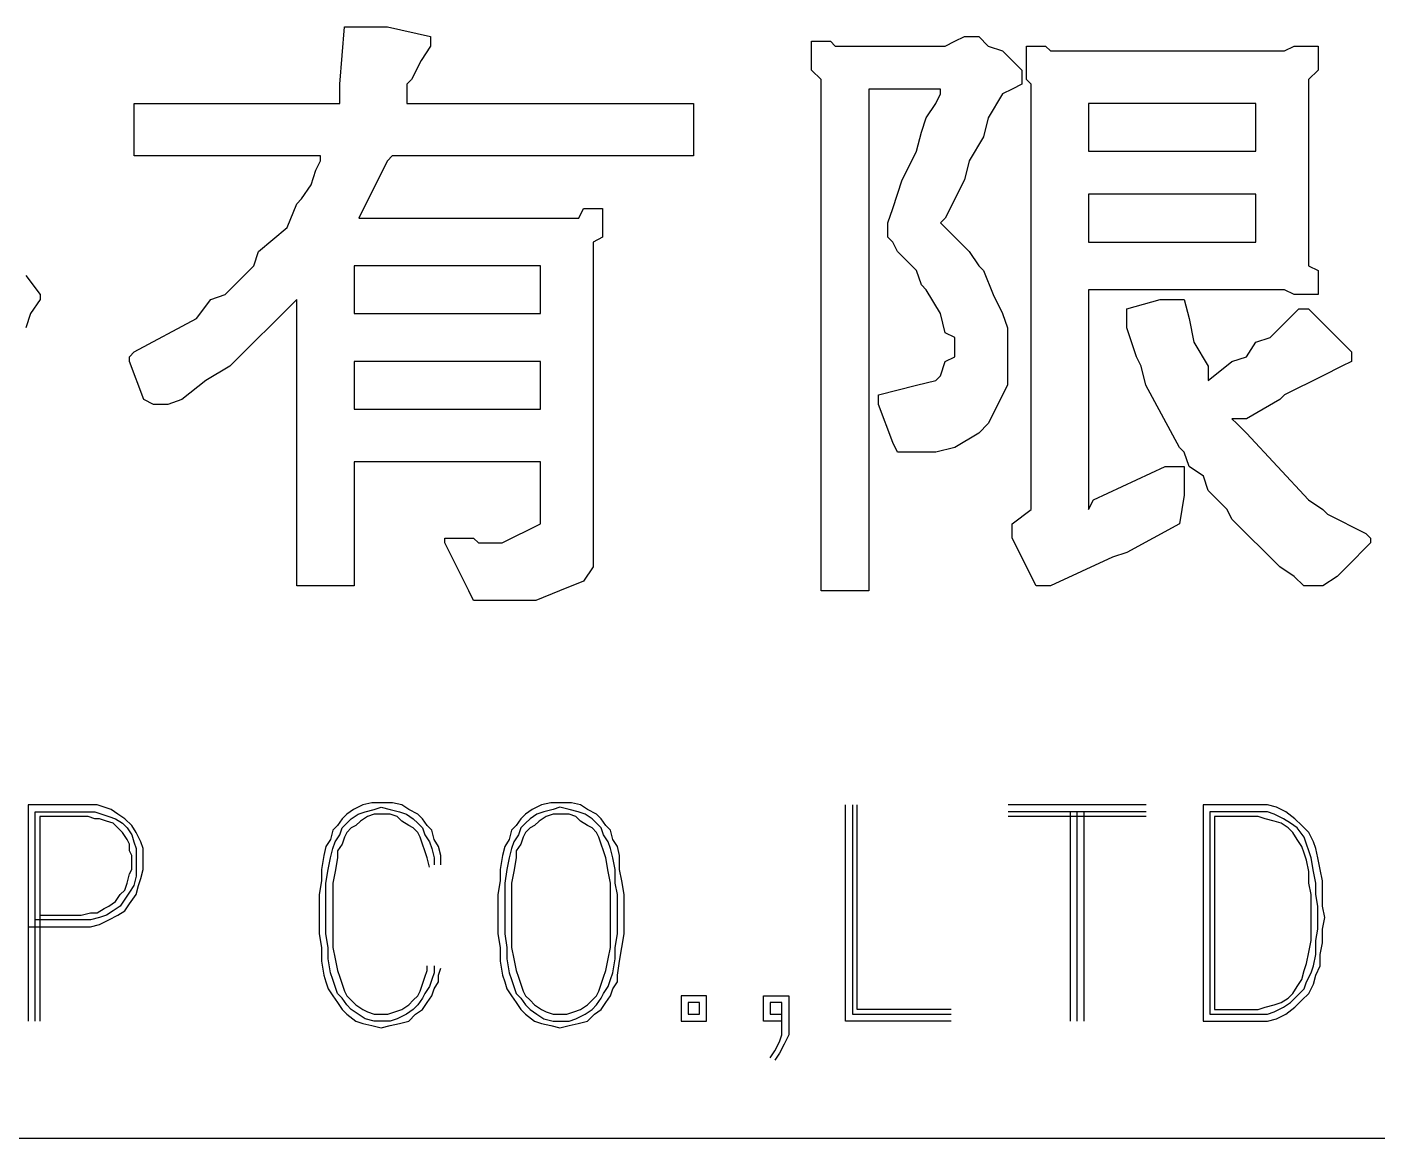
# Model space of a CAD drawing. Header units: millimetres. Extents: x 18255 to 228708, y -2217 to 146640.
# Drawn here: x 223914 to 225489, y 99 to 1395 of the extents above; entities that cross this region are included whole.
import ezdxf

# ---------------------------------------------------------------- set-up
doc = ezdxf.new("R2010")
doc.units = ezdxf.units.MM
doc.layers.add('1', color=8, linetype='Continuous')
doc.layers.add('注释及标注', color=8, linetype='Continuous', lineweight=25)

msp = doc.modelspace()

# ---------------------------------------------------------------- linework, layer by layer
at = {"layer": '1', "color": 0, "linetype": 'Continuous'}
for p, q in [((224278.9, 1328.4), (224284.5, 1395.3)), ((224284.5, 1395.3), (224334.7, 1395.3)), ((224334.7, 1395.3), (224384.8, 1384.2)), ((224384.8, 1373), (224373.7, 1356.3)), ((224384.8, 1384.2), (224384.8, 1373)), ((224829.2, 1378.6), (224851.5, 1378.6)), ((224829.2, 1345.1), (224829.2, 1378.6)), ((224851.5, 1378.6), (224857, 1373)), ((224857, 1373), (224985.2, 1373)), ((224985.2, 1373), (224996.4, 1378.6)), ((224996.4, 1378.6), (225007.5, 1384.2)), ((225007.5, 1384.2), (225024.3, 1384.2)), ((225024.3, 1384.2), (225035.4, 1373)), ((225035.4, 1373), (225052.1, 1367.4)), ((225080, 1334), (225080, 1373)), ((225080, 1373), (225102.3, 1373)), ((225102.3, 1373), (225107.9, 1367.4)), ((225381.1, 1367.4), (225392.2, 1373)), ((225392.2, 1373), (225420.1, 1373)), ((225420.1, 1373), (225420.1, 1345.1)), ((224373.7, 1356.3), (224362.5, 1334)), ((225052.1, 1367.4), (225074.4, 1345.1)), ((225107.9, 1367.4), (225381.1, 1367.4)), ((224840.3, 1334), (224829.2, 1345.1)), ((225074.4, 1345.1), (225074.4, 1328.4)), ((225420.1, 1345.1), (225408.9, 1334)), ((224278.9, 1306.1), (224278.9, 1328.4)), ((224362.5, 1334), (224357, 1328.4)), ((224357, 1328.4), (224357, 1306.1)), ((224840.3, 737.5), (224840.3, 1334)), ((224896, 1322.8), (224896, 737.5)), ((224979.7, 1322.8), (224896, 1322.8)), ((224979.7, 1317.3), (224979.7, 1322.8)), ((225063.3, 1322.8), (225052.1, 1317.3)), ((225074.4, 1328.4), (225063.3, 1322.8)), ((225085.6, 1328.4), (225080, 1334)), ((225085.6, 832.2), (225085.6, 1328.4)), ((225408.9, 1334), (225408.9, 1116.6)), ((224974.1, 1306.1), (224979.7, 1317.3)), ((225052.1, 1317.3), (225035.4, 1289.4)), ((224039.2, 1306.1), (224278.9, 1306.1)), ((224039.2, 1244.8), (224039.2, 1306.1)), ((224357, 1306.1), (224691.5, 1306.1)), ((224691.5, 1306.1), (224691.5, 1244.8)), ((224962.9, 1289.4), (224974.1, 1306.1)), ((225347.6, 1306.1), (225152.5, 1306.1)), ((225152.5, 1306.1), (225152.5, 1250.4)), ((225347.6, 1250.4), (225347.6, 1306.1)), ((224957.4, 1272.7), (224962.9, 1289.4)), ((225035.4, 1289.4), (225029.8, 1267.1)), ((224951.8, 1250.4), (224957.4, 1272.7)), ((225029.8, 1267.1), (225013.1, 1239.2)), ((224256.6, 1244.8), (224039.2, 1244.8)), ((224256.6, 1239.2), (224256.6, 1244.8)), ((224340.2, 1244.8), (224334.7, 1239.2)), ((224691.5, 1244.8), (224340.2, 1244.8)), ((224946.2, 1239.2), (224951.8, 1250.4)), ((225152.5, 1250.4), (225347.6, 1250.4)), ((224251, 1228.1), (224256.6, 1239.2)), ((224334.7, 1239.2), (224306.8, 1183.5)), ((224935.1, 1216.9), (224946.2, 1239.2)), ((225013.1, 1239.2), (225007.5, 1216.9)), ((224245.5, 1211.3), (224251, 1228.1)), ((224929.5, 1200.2), (224935.1, 1216.9)), ((225007.5, 1216.9), (224985.2, 1172.3)), ((224234.3, 1194.6), (224245.5, 1211.3)), ((224923.9, 1183.5), (224929.5, 1200.2)), ((225347.6, 1200.2), (225152.5, 1200.2)), ((225152.5, 1200.2), (225152.5, 1144.4)), ((225347.6, 1144.4), (225347.6, 1200.2)), ((224217.6, 1161.2), (224228.7, 1189)), ((224228.7, 1189), (224234.3, 1194.6)), ((224306.8, 1183.5), (224301.2, 1172.3)), ((224557.7, 1172.3), (224563.2, 1183.5)), ((224563.2, 1183.5), (224585.5, 1183.5)), ((224585.5, 1183.5), (224585.5, 1150)), ((224918.3, 1166.7), (224923.9, 1183.5)), ((224301.2, 1172.3), (224557.7, 1172.3)), ((224918.3, 1150), (224918.3, 1166.7)), ((224985.2, 1172.3), (224979.7, 1166.7)), ((224979.7, 1166.7), (225013.1, 1133.3)), ((224184.1, 1133.3), (224217.6, 1161.2)), ((224585.5, 1150), (224574.4, 1144.4)), ((224923.9, 1144.4), (224918.3, 1150)), ((224574.4, 1144.4), (224574.4, 765.3)), ((224929.5, 1133.3), (224923.9, 1144.4)), ((225152.5, 1144.4), (225347.6, 1144.4)), ((224178.6, 1116.6), (224184.1, 1133.3)), ((224951.8, 1111), (224929.5, 1133.3)), ((225013.1, 1133.3), (225024.3, 1116.6)), ((223912.7, 1105.4), (223929.4, 1083.1)), ((224145.1, 1083.1), (224178.6, 1116.6)), ((224513.1, 1116.6), (224295.6, 1116.6)), ((224295.6, 1116.6), (224295.6, 1060.8)), ((224513.1, 1060.8), (224513.1, 1116.6)), ((224957.4, 1094.3), (224951.8, 1111)), ((225024.3, 1116.6), (225029.8, 1111)), ((225029.8, 1111), (225041, 1083.1)), ((225408.9, 1116.6), (225420.1, 1111)), ((225420.1, 1111), (225420.1, 1083.1)), ((224962.9, 1088.7), (224957.4, 1094.3)), ((224979.7, 1060.8), (224962.9, 1088.7)), ((225152.5, 1088.7), (225152.5, 832.2)), ((225381.1, 1088.7), (225152.5, 1088.7)), ((225392.2, 1083.1), (225381.1, 1088.7)), ((223929.4, 1077.5), (223918.2, 1060.8)), ((223929.4, 1083.1), (223929.4, 1077.5)), ((224111.7, 1055.2), (224128.4, 1077.5)), ((224128.4, 1077.5), (224145.1, 1083.1)), ((224228.7, 1077.5), (224150.7, 999.5)), ((224228.7, 743.1), (224228.7, 1077.5)), ((225041, 1083.1), (225052.1, 1060.8)), ((225197.1, 1066.4), (225236.1, 1077.5)), ((225236.1, 1077.5), (225264, 1077.5)), ((225264, 1077.5), (225269.6, 1055.2)), ((225420.1, 1083.1), (225392.2, 1083.1)), ((223918.2, 1060.8), (223912.7, 1044.1)), ((224039.2, 1016.2), (224111.7, 1055.2)), ((224295.6, 1060.8), (224513.1, 1060.8)), ((224985.2, 1038.5), (224979.7, 1060.8)), ((225052.1, 1060.8), (225057.7, 1044.1)), ((225197.1, 1044.1), (225197.1, 1066.4)), ((225269.6, 1055.2), (225275.1, 1027.4)), ((225364.3, 1032.9), (225397.8, 1066.4)), ((225397.8, 1066.4), (225408.9, 1066.4)), ((225408.9, 1066.4), (225459.1, 1016.2)), ((225057.7, 1044.1), (225057.7, 977.2)), ((225208.2, 1010.6), (225197.1, 1044.1)), ((224996.4, 1032.9), (224985.2, 1038.5)), ((224996.4, 1010.6), (224996.4, 1032.9)), ((225275.1, 1027.4), (225291.9, 999.5)), ((225336.5, 1010.6), (225347.6, 1027.4)), ((225347.6, 1027.4), (225364.3, 1032.9)), ((224033.6, 1010.6), (224039.2, 1016.2)), ((224033.6, 1005.1), (224033.6, 1010.6)), ((224985.2, 1005.1), (224996.4, 1010.6)), ((225213.8, 999.5), (225208.2, 1010.6)), ((225319.7, 1005.1), (225336.5, 1010.6)), ((225459.1, 1016.2), (225459.1, 1005.1)), ((224050.4, 960.5), (224033.6, 1005.1)), ((224150.7, 999.5), (224122.8, 982.8)), ((224513.1, 1005.1), (224295.6, 1005.1)), ((224295.6, 1005.1), (224295.6, 949.3)), ((224513.1, 949.3), (224513.1, 1005.1)), ((224979.7, 988.3), (224985.2, 1005.1)), ((225219.4, 977.2), (225213.8, 999.5)), ((225291.9, 982.8), (225319.7, 1005.1)), ((225291.9, 999.5), (225291.9, 982.8)), ((225448, 999.5), (225425.7, 988.3)), ((225459.1, 1005.1), (225448, 999.5)), ((224122.8, 982.8), (224094.9, 960.5)), ((224907.2, 966), (224951.8, 977.2)), ((224951.8, 977.2), (224974.1, 982.8)), ((224974.1, 982.8), (224979.7, 988.3)), ((225057.7, 977.2), (225035.4, 932.6)), ((225258.4, 904.7), (225219.4, 977.2)), ((225425.7, 988.3), (225381.1, 966)), ((224907.2, 954.9), (224907.2, 966)), ((225381.1, 966), (225375.5, 960.5)), ((224061.5, 954.9), (224050.4, 960.5)), ((224078.2, 954.9), (224061.5, 954.9)), ((224094.9, 960.5), (224078.2, 954.9)), ((224295.6, 949.3), (224513.1, 949.3)), ((224923.9, 910.3), (224907.2, 954.9)), ((225375.5, 960.5), (225336.5, 938.2)), ((225035.4, 932.6), (225024.3, 921.4)), ((225319.7, 938.2), (225325.3, 932.6)), ((225336.5, 938.2), (225319.7, 938.2)), ((225325.3, 932.6), (225336.5, 921.4)), ((225024.3, 921.4), (224996.4, 904.7)), ((225336.5, 921.4), (225408.9, 843.4)), ((224929.5, 899.1), (224923.9, 910.3)), ((224974.1, 899.1), (224929.5, 899.1)), ((224996.4, 904.7), (224974.1, 899.1)), ((225264, 899.1), (225258.4, 904.7)), ((225269.6, 882.4), (225264, 899.1)), ((224295.6, 888), (224295.6, 743.1)), ((224513.1, 888), (224295.6, 888)), ((224513.1, 815.5), (224513.1, 888)), ((225158.1, 843.4), (225241.7, 882.4)), ((225241.7, 882.4), (225264, 882.4)), ((225264, 882.4), (225264, 849)), ((225286.3, 871.3), (225269.6, 882.4)), ((225291.9, 854.5), (225286.3, 871.3)), ((225314.2, 832.2), (225291.9, 854.5)), ((225152.5, 832.2), (225158.1, 843.4)), ((225264, 849), (225258.4, 815.5)), ((225408.9, 843.4), (225425.7, 832.2)), ((225063.3, 815.5), (225085.6, 832.2)), ((225319.7, 821.1), (225314.2, 832.2)), ((225375.5, 765.3), (225319.7, 821.1)), ((225425.7, 832.2), (225431.2, 826.7)), ((225431.2, 826.7), (225475.8, 804.4)), ((224468.5, 793.2), (224513.1, 815.5)), ((225063.3, 798.8), (225063.3, 815.5)), ((225258.4, 815.5), (225197.1, 782.1)), ((225475.8, 804.4), (225481.4, 798.8)), ((224401.6, 798.8), (224435, 798.8)), ((224401.6, 793.2), (224401.6, 798.8)), ((224429.4, 737.5), (224401.6, 793.2)), ((224435, 798.8), (224440.6, 793.2)), ((224440.6, 793.2), (224468.5, 793.2)), ((225091.2, 743.1), (225063.3, 798.8)), ((225481.4, 793.2), (225453.5, 765.3)), ((225481.4, 798.8), (225481.4, 793.2)), ((225180.4, 776.5), (225107.9, 743.1)), ((225197.1, 782.1), (225180.4, 776.5)), ((224574.4, 765.3), (224563.2, 748.6)), ((225392.2, 754.2), (225375.5, 765.3)), ((225453.5, 765.3), (225442.4, 754.2)), ((224295.6, 743.1), (224228.7, 743.1)), ((224563.2, 748.6), (224535.4, 737.5)), ((225107.9, 743.1), (225091.2, 743.1)), ((225403.4, 743.1), (225392.2, 754.2)), ((225425.7, 743.1), (225403.4, 743.1)), ((225442.4, 754.2), (225425.7, 743.1)), ((224435, 726.3), (224429.4, 737.5)), ((224507.5, 726.3), (224435, 726.3)), ((224535.4, 737.5), (224507.5, 726.3)), ((224896, 737.5), (224840.3, 737.5)), ((224316.5, 490.2), (224305.7, 487.5)), ((224327.2, 490.2), (224316.5, 490.2)), ((224340.6, 490.2), (224327.2, 490.2)), ((224351.3, 487.5), (224340.6, 490.2)), ((224525, 490.2), (224514.3, 487.5)), ((224535.7, 490.2), (224525, 490.2)), ((224549.1, 490.2), (224535.7, 490.2)), ((224559.9, 487.5), (224549.1, 490.2)), ((223915.5, 487.5), (223915.5, 235.4)), ((223977.2, 487.5), (223915.5, 487.5)), ((223923.6, 479.5), (223977.2, 479.5)), ((223923.6, 235.4), (223923.6, 479.5)), ((223929, 474.1), (223929, 235.4)), ((223977.2, 474.1), (223929, 474.1)), ((223985.3, 487.5), (223977.2, 487.5)), ((223977.2, 479.5), (223985.3, 479.5)), ((223985.3, 474.1), (223977.2, 474.1)), ((223996, 487.5), (223985.3, 487.5)), ((223985.3, 479.5), (223993.3, 479.5)), ((223993.3, 471.4), (223985.3, 474.1)), ((223993.3, 479.5), (224001.4, 476.8)), ((224004, 484.8), (223996, 487.5)), ((224001.4, 476.8), (224009.4, 474.1)), ((224012.1, 482.1), (224004, 484.8)), ((224009.4, 474.1), (224017.5, 471.4)), ((224020.1, 476.8), (224012.1, 482.1)), ((224028.2, 471.4), (224020.1, 476.8)), ((224287, 476.8), (224281.6, 471.4)), ((224295, 482.1), (224287, 476.8)), ((224292.3, 471.4), (224300.4, 476.8)), ((224305.7, 487.5), (224295, 482.1)), ((224300.4, 476.8), (224308.4, 479.5)), ((224311.1, 474.1), (224303.1, 468.7)), ((224308.4, 479.5), (224319.2, 482.1)), ((224319.2, 476.8), (224311.1, 474.1)), ((224319.2, 482.1), (224327.2, 484.8)), ((224327.2, 476.8), (224319.2, 476.8)), ((224327.2, 484.8), (224337.9, 482.1)), ((224337.9, 476.8), (224327.2, 476.8)), ((224337.9, 482.1), (224348.7, 479.5)), ((224346, 474.1), (224337.9, 476.8)), ((224351.3, 468.7), (224346, 474.1)), ((224348.7, 479.5), (224356.7, 476.8)), ((224359.4, 482.1), (224351.3, 487.5)), ((224356.7, 476.8), (224364.7, 471.4)), ((224370.1, 476.8), (224359.4, 482.1)), ((224375.5, 471.4), (224370.1, 476.8)), ((224495.5, 476.8), (224490.1, 471.4)), ((224503.5, 482.1), (224495.5, 476.8)), ((224508.9, 476.8), (224500.9, 471.4)), ((224514.3, 487.5), (224503.5, 482.1)), ((224516.9, 479.5), (224508.9, 476.8)), ((224519.6, 474.1), (224511.6, 468.7)), ((224527.7, 482.1), (224516.9, 479.5)), ((224527.7, 476.8), (224519.6, 474.1)), ((224535.7, 484.8), (224527.7, 482.1)), ((224535.7, 476.8), (224527.7, 476.8)), ((224546.4, 482.1), (224535.7, 484.8)), ((224546.4, 476.8), (224535.7, 476.8)), ((224557.2, 479.5), (224546.4, 482.1)), ((224554.5, 474.1), (224546.4, 476.8)), ((224559.9, 468.7), (224554.5, 474.1)), ((224565.2, 476.8), (224557.2, 479.5)), ((224567.9, 482.1), (224559.9, 487.5)), ((224573.3, 471.4), (224565.2, 476.8)), ((224578.6, 476.8), (224567.9, 482.1)), ((224584, 471.4), (224578.6, 476.8)), ((224868.9, 235.4), (224868.9, 487.5)), ((224877, 487.5), (224877, 243.5)), ((224882.3, 248.8), (224882.3, 487.5)), ((225219.6, 487.5), (225058.7, 487.5)), ((225219.6, 479.5), (225058.7, 479.5)), ((225219.6, 474.1), (225058.7, 474.1)), ((225131.1, 479.5), (225131.1, 235.4)), ((225139.1, 235.4), (225139.1, 479.5)), ((225147.2, 235.4), (225147.2, 479.5)), ((225286, 487.5), (225286, 235.4)), ((225350.3, 487.5), (225286, 487.5)), ((225294, 479.5), (225294, 243.5)), ((225350.3, 479.5), (225294, 479.5)), ((225299.4, 474.1), (225299.4, 248.8)), ((225350.3, 474.1), (225299.4, 474.1)), ((225361, 487.5), (225350.3, 487.5)), ((225361, 479.5), (225350.3, 479.5)), ((225358.4, 471.4), (225350.3, 474.1)), ((225371.8, 484.8), (225361, 487.5)), ((225369.1, 476.8), (225361, 479.5)), ((225379.8, 471.4), (225369.1, 476.8)), ((225382.5, 479.5), (225371.8, 484.8)), ((225393.2, 471.4), (225382.5, 479.5)), ((223998.7, 471.4), (223993.3, 471.4)), ((224006.7, 468.7), (223998.7, 471.4)), ((224014.8, 466.1), (224006.7, 468.7)), ((224020.1, 460.7), (224014.8, 466.1)), ((224017.5, 471.4), (224025.5, 466.1)), ((224025.5, 455.3), (224020.1, 460.7)), ((224025.5, 466.1), (224030.9, 460.7)), ((224036.2, 463.4), (224028.2, 471.4)), ((224030.9, 460.7), (224036.2, 452.6)), ((224041.6, 455.3), (224036.2, 463.4)), ((224270.9, 458), (224268.2, 447.3)), ((224276.2, 463.4), (224270.9, 458)), ((224281.6, 471.4), (224276.2, 463.4)), ((224278.9, 452.6), (224281.6, 460.7)), ((224281.6, 460.7), (224287, 466.1)), ((224287, 466.1), (224292.3, 471.4)), ((224292.3, 460.7), (224287, 455.3)), ((224297.7, 463.4), (224292.3, 460.7)), ((224303.1, 468.7), (224297.7, 463.4)), ((224359.4, 463.4), (224351.3, 468.7)), ((224364.7, 460.7), (224359.4, 463.4)), ((224364.7, 471.4), (224370.1, 466.1)), ((224370.1, 455.3), (224364.7, 460.7)), ((224370.1, 466.1), (224375.5, 460.7)), ((224380.8, 463.4), (224375.5, 471.4)), ((224375.5, 460.7), (224378.2, 452.6)), ((224386.2, 458), (224380.8, 463.4)), ((224388.9, 447.3), (224386.2, 458)), ((224479.4, 458), (224476.7, 447.3)), ((224484.8, 463.4), (224479.4, 458)), ((224490.1, 471.4), (224484.8, 463.4)), ((224490.1, 460.7), (224487.4, 452.6)), ((224495.5, 466.1), (224490.1, 460.7)), ((224500.9, 471.4), (224495.5, 466.1)), ((224500.9, 460.7), (224495.5, 455.3)), ((224506.2, 463.4), (224500.9, 460.7)), ((224511.6, 468.7), (224506.2, 463.4)), ((224567.9, 463.4), (224559.9, 468.7)), ((224573.3, 460.7), (224567.9, 463.4)), ((224578.6, 466.1), (224573.3, 471.4)), ((224578.6, 455.3), (224573.3, 460.7)), ((224584, 460.7), (224578.6, 466.1)), ((224589.4, 463.4), (224584, 471.4)), ((224586.7, 452.6), (224584, 460.7)), ((224594.7, 458), (224589.4, 463.4)), ((224597.4, 447.3), (224594.7, 458)), ((225369.1, 468.7), (225358.4, 471.4)), ((225377.1, 466.1), (225369.1, 468.7)), ((225385.2, 460.7), (225377.1, 466.1)), ((225387.9, 466.1), (225379.8, 471.4)), ((225390.5, 455.3), (225385.2, 460.7)), ((225395.9, 460.7), (225387.9, 466.1)), ((225401.3, 463.4), (225393.2, 471.4)), ((225404, 450), (225395.9, 460.7)), ((225409.3, 455.3), (225401.3, 463.4)), ((224030.9, 447.3), (224025.5, 455.3)), ((224033.5, 441.9), (224030.9, 447.3)), ((224033.5, 433.9), (224033.5, 441.9)), ((224036.2, 452.6), (224038.9, 444.6)), ((224038.9, 444.6), (224041.6, 436.6)), ((224047, 444.6), (224041.6, 455.3)), ((224049.6, 436.6), (224047, 444.6)), ((224268.2, 447.3), (224262.8, 439.2)), ((224270.9, 436.6), (224273.6, 444.6)), ((224273.6, 444.6), (224278.9, 452.6)), ((224281.6, 441.9), (224276.2, 433.9)), ((224284.3, 450), (224281.6, 441.9)), ((224287, 455.3), (224284.3, 450)), ((224372.8, 450), (224370.1, 455.3)), ((224375.5, 441.9), (224372.8, 450)), ((224378.2, 433.9), (224375.5, 441.9)), ((224378.2, 452.6), (224383.5, 444.6)), ((224383.5, 444.6), (224386.2, 436.6)), ((224394.2, 439.2), (224388.9, 447.3)), ((224476.7, 447.3), (224471.3, 439.2)), ((224482.1, 444.6), (224479.4, 436.6)), ((224487.4, 452.6), (224482.1, 444.6)), ((224490.1, 441.9), (224484.8, 433.9)), ((224492.8, 450), (224490.1, 441.9)), ((224495.5, 455.3), (224492.8, 450)), ((224581.3, 450), (224578.6, 455.3)), ((224584, 441.9), (224581.3, 450)), ((224586.7, 433.9), (224584, 441.9)), ((224592, 444.6), (224586.7, 452.6)), ((224594.7, 436.6), (224592, 444.6)), ((224602.8, 439.2), (224597.4, 447.3)), ((225395.9, 447.3), (225390.5, 455.3)), ((225401.3, 439.2), (225395.9, 447.3)), ((225406.6, 441.9), (225404, 450)), ((225409.3, 433.9), (225406.6, 441.9)), ((225414.7, 444.6), (225409.3, 455.3)), ((225417.4, 436.6), (225414.7, 444.6)), ((224036.2, 428.5), (224033.5, 433.9)), ((224036.2, 420.5), (224036.2, 428.5)), ((224041.6, 436.6), (224041.6, 428.5)), ((224041.6, 428.5), (224041.6, 420.5)), ((224049.6, 428.5), (224049.6, 436.6)), ((224049.6, 420.5), (224049.6, 428.5)), ((224260.2, 428.5), (224257.5, 412.4)), ((224262.8, 439.2), (224260.2, 428.5)), ((224265.5, 412.4), (224268.2, 425.8)), ((224268.2, 425.8), (224270.9, 436.6)), ((224276.2, 425.8), (224273.6, 409.7)), ((224276.2, 433.9), (224276.2, 425.8)), ((224380.8, 425.8), (224378.2, 433.9)), ((224383.5, 415.1), (224380.8, 425.8)), ((224386.2, 436.6), (224388.9, 425.8)), ((224388.9, 425.8), (224388.9, 417.8)), ((224396.9, 428.5), (224394.2, 439.2)), ((224396.9, 417.8), (224396.9, 428.5)), ((224468.7, 428.5), (224466, 412.4)), ((224471.3, 439.2), (224468.7, 428.5)), ((224476.7, 425.8), (224474, 412.4)), ((224479.4, 436.6), (224476.7, 425.8)), ((224484.8, 425.8), (224482.1, 409.7)), ((224484.8, 433.9), (224484.8, 425.8)), ((224589.4, 425.8), (224586.7, 433.9)), ((224592, 409.7), (224589.4, 425.8)), ((224597.4, 425.8), (224594.7, 436.6)), ((224600.1, 412.4), (224597.4, 425.8)), ((224605.4, 428.5), (224602.8, 439.2)), ((224605.4, 412.4), (224605.4, 428.5)), ((225404, 431.2), (225401.3, 439.2)), ((225406.6, 423.1), (225404, 431.2)), ((225412, 425.8), (225409.3, 433.9)), ((225414.7, 409.7), (225412, 425.8)), ((225420, 425.8), (225417.4, 436.6)), ((225422.7, 412.4), (225420, 425.8)), ((224033.5, 407.1), (224036.2, 412.4)), ((224036.2, 412.4), (224036.2, 420.5)), ((224041.6, 420.5), (224041.6, 412.4)), ((224041.6, 412.4), (224041.6, 404.4)), ((224047, 401.7), (224049.6, 412.4)), ((224049.6, 412.4), (224049.6, 420.5)), ((224257.5, 412.4), (224257.5, 399)), ((224262.8, 396.3), (224265.5, 412.4)), ((224273.6, 409.7), (224270.9, 396.3)), ((224466, 412.4), (224466, 399)), ((224474, 412.4), (224471.3, 396.3)), ((224482.1, 409.7), (224479.4, 396.3)), ((224594.7, 396.3), (224592, 409.7)), ((224600.1, 396.3), (224600.1, 412.4)), ((224608.1, 399), (224605.4, 412.4)), ((225409.3, 409.7), (225406.6, 423.1)), ((225409.3, 396.3), (225409.3, 409.7)), ((225417.4, 396.3), (225414.7, 409.7)), ((225425.4, 399), (225422.7, 412.4)), ((224028.2, 388.3), (224030.9, 396.3)), ((224030.9, 396.3), (224033.5, 407.1)), ((224041.6, 404.4), (224038.9, 393.6)), ((224044.3, 393.6), (224047, 401.7)), ((224257.5, 399), (224254.8, 382.9)), ((224262.8, 382.9), (224262.8, 396.3)), ((224270.9, 396.3), (224270.9, 380.2)), ((224466, 399), (224463.3, 382.9)), ((224471.3, 396.3), (224471.3, 382.9)), ((224479.4, 396.3), (224479.4, 380.2)), ((224594.7, 380.2), (224594.7, 396.3)), ((224602.8, 382.9), (224600.1, 396.3)), ((224610.8, 382.9), (224608.1, 399)), ((225412, 382.9), (225409.3, 396.3)), ((225417.4, 382.9), (225417.4, 396.3)), ((225425.4, 382.9), (225425.4, 399)), ((224017.5, 374.9), (224022.8, 382.9)), ((224022.8, 382.9), (224028.2, 388.3)), ((224033.5, 385.6), (224028.2, 377.6)), ((224038.9, 393.6), (224033.5, 385.6)), ((224033.5, 372.2), (224041.6, 382.9)), ((224041.6, 382.9), (224044.3, 393.6)), ((224254.8, 382.9), (224254.8, 366.8)), ((224262.8, 366.8), (224262.8, 382.9)), ((224270.9, 380.2), (224270.9, 366.8)), ((224463.3, 382.9), (224463.3, 366.8)), ((224471.3, 382.9), (224471.3, 366.8)), ((224479.4, 380.2), (224479.4, 366.8)), ((224594.7, 366.8), (224594.7, 380.2)), ((224602.8, 366.8), (224602.8, 382.9)), ((224610.8, 366.8), (224610.8, 382.9)), ((225412, 369.5), (225412, 382.9)), ((225420, 369.5), (225417.4, 382.9)), ((225425.4, 369.5), (225425.4, 382.9)), ((223996, 361.5), (224004, 366.8)), ((224004, 366.8), (224009.4, 369.5)), ((224014.8, 364.1), (224006.7, 358.8)), ((224009.4, 369.5), (224017.5, 374.9)), ((224022.8, 369.5), (224014.8, 364.1)), ((224020.1, 358.8), (224028.2, 364.1)), ((224028.2, 377.6), (224022.8, 369.5)), ((224028.2, 364.1), (224033.5, 372.2)), ((224254.8, 366.8), (224254.8, 350.7)), ((224262.8, 350.7), (224262.8, 366.8)), ((224270.9, 366.8), (224270.9, 350.7)), ((224463.3, 366.8), (224463.3, 350.7)), ((224471.3, 366.8), (224471.3, 350.7)), ((224479.4, 366.8), (224479.4, 350.7)), ((224594.7, 350.7), (224594.7, 366.8)), ((224602.8, 350.7), (224602.8, 366.8)), ((224610.8, 350.7), (224610.8, 366.8)), ((225412, 356.1), (225412, 369.5)), ((225420, 356.1), (225420, 369.5)), ((225428.1, 356.1), (225425.4, 369.5)), ((223977.2, 353.4), (223923.6, 353.4)), ((223929, 358.8), (223977.2, 358.8)), ((223977.2, 358.8), (223988, 361.5)), ((223988, 353.4), (223977.2, 353.4)), ((223988, 361.5), (223996, 361.5)), ((223998.7, 356.1), (223988, 353.4)), ((223988, 345.4), (223998.7, 348.1)), ((224006.7, 358.8), (223998.7, 356.1)), ((223998.7, 348.1), (224009.4, 353.4)), ((224009.4, 353.4), (224020.1, 358.8)), ((224254.8, 350.7), (224254.8, 337.3)), ((224262.8, 337.3), (224262.8, 350.7)), ((224270.9, 350.7), (224270.9, 337.3)), ((224463.3, 350.7), (224463.3, 337.3)), ((224471.3, 350.7), (224471.3, 337.3)), ((224479.4, 350.7), (224479.4, 337.3)), ((224594.7, 337.3), (224594.7, 350.7)), ((224602.8, 337.3), (224602.8, 350.7)), ((224610.8, 337.3), (224610.8, 350.7)), ((225412, 342.7), (225412, 356.1)), ((225420, 342.7), (225420, 356.1)), ((225425.4, 342.7), (225428.1, 356.1)), ((223915.5, 345.4), (223977.2, 345.4)), ((223977.2, 345.4), (223988, 345.4)), ((224254.8, 337.3), (224257.5, 321.2)), ((224265.5, 321.2), (224262.8, 337.3)), ((224270.9, 337.3), (224270.9, 321.2)), ((224463.3, 337.3), (224466, 321.2)), ((224471.3, 337.3), (224474, 321.2)), ((224479.4, 337.3), (224479.4, 321.2)), ((224594.7, 321.2), (224594.7, 337.3)), ((224600.1, 321.2), (224602.8, 337.3)), ((224608.1, 321.2), (224610.8, 337.3)), ((225412, 329.3), (225412, 342.7)), ((225417.4, 329.3), (225420, 342.7)), ((225425.4, 326.6), (225425.4, 342.7)), ((224257.5, 321.2), (224257.5, 305.1)), ((224265.5, 307.8), (224265.5, 321.2)), ((224270.9, 321.2), (224273.6, 307.8)), ((224466, 321.2), (224466, 305.1)), ((224474, 321.2), (224474, 307.8)), ((224479.4, 321.2), (224482.1, 307.8)), ((224592, 307.8), (224594.7, 321.2)), ((224600.1, 307.8), (224600.1, 321.2)), ((224605.4, 305.1), (224608.1, 321.2)), ((225406.6, 302.5), (225409.3, 315.9)), ((225409.3, 315.9), (225412, 329.3)), ((225417.4, 313.2), (225417.4, 329.3)), ((225422.7, 313.2), (225425.4, 326.6)), ((224257.5, 305.1), (224260.2, 289.1)), ((224268.2, 291.7), (224265.5, 307.8)), ((224273.6, 307.8), (224276.2, 294.4)), ((224380.8, 294.4), (224380.8, 299.8)), ((224388.9, 299.8), (224388.9, 291.7)), ((224466, 305.1), (224468.7, 289.1)), ((224474, 307.8), (224476.7, 291.7)), ((224482.1, 307.8), (224484.8, 294.4)), ((224589.4, 294.4), (224592, 307.8)), ((224597.4, 291.7), (224600.1, 307.8)), ((224602.8, 289.1), (224605.4, 305.1)), ((225404, 294.4), (225406.6, 302.5)), ((225412, 291.7), (225414.7, 299.8)), ((225414.7, 299.8), (225417.4, 313.2)), ((225417.4, 289.1), (225422.7, 299.8)), ((225422.7, 299.8), (225422.7, 313.2)), ((224260.2, 289.1), (224262.8, 281)), ((224270.9, 283.7), (224268.2, 291.7)), ((224273.6, 275.6), (224270.9, 283.7)), ((224276.2, 294.4), (224278.9, 286.4)), ((224278.9, 286.4), (224281.6, 278.3)), ((224375.5, 278.3), (224378.2, 286.4)), ((224378.2, 286.4), (224380.8, 294.4)), ((224386.2, 283.7), (224383.5, 275.6)), ((224388.9, 291.7), (224386.2, 283.7)), ((224394.2, 289.1), (224396.9, 297.1)), ((224394.2, 281), (224394.2, 289.1)), ((224468.7, 289.1), (224471.3, 281)), ((224476.7, 291.7), (224479.4, 283.7)), ((224479.4, 283.7), (224482.1, 275.6)), ((224484.8, 294.4), (224487.4, 286.4)), ((224487.4, 286.4), (224490.1, 278.3)), ((224584, 278.3), (224586.7, 286.4)), ((224586.7, 286.4), (224589.4, 294.4)), ((224592, 275.6), (224594.7, 283.7)), ((224594.7, 283.7), (224597.4, 291.7)), ((224602.8, 281), (224602.8, 289.1)), ((225395.9, 275.6), (225401.3, 283.7)), ((225401.3, 283.7), (225404, 294.4)), ((225406.6, 281), (225412, 291.7)), ((225414.7, 278.3), (225417.4, 289.1)), ((224262.8, 281), (224265.5, 273)), ((224265.5, 273), (224270.9, 264.9)), ((224276.2, 267.6), (224273.6, 275.6)), ((224281.6, 278.3), (224284.3, 270.3)), ((224284.3, 270.3), (224287, 264.9)), ((224370.1, 264.9), (224372.8, 270.3)), ((224372.8, 270.3), (224375.5, 278.3)), ((224383.5, 275.6), (224378.2, 267.6)), ((224386.2, 264.9), (224388.9, 273)), ((224388.9, 273), (224394.2, 281)), ((224471.3, 281), (224474, 273)), ((224474, 273), (224479.4, 264.9)), ((224482.1, 275.6), (224484.8, 267.6)), ((224490.1, 278.3), (224492.8, 270.3)), ((224492.8, 270.3), (224495.5, 264.9)), ((224578.6, 264.9), (224581.3, 270.3)), ((224581.3, 270.3), (224584, 278.3)), ((224586.7, 267.6), (224592, 275.6)), ((224594.7, 264.9), (224597.4, 273)), ((224597.4, 273), (224602.8, 281)), ((225390.5, 267.6), (225395.9, 275.6)), ((225395.9, 264.9), (225404, 273)), ((225404, 273), (225406.6, 281)), ((225409.3, 267.6), (225414.7, 278.3)), ((224270.9, 264.9), (224276.2, 256.9)), ((224281.6, 262.2), (224276.2, 267.6)), ((224276.2, 256.9), (224281.6, 248.8)), ((224287, 254.2), (224281.6, 262.2)), ((224287, 264.9), (224292.3, 259.6)), ((224292.3, 248.8), (224287, 254.2)), ((224292.3, 259.6), (224297.7, 254.2)), ((224297.7, 254.2), (224305.7, 248.8)), ((224351.3, 248.8), (224359.4, 254.2)), ((224359.4, 254.2), (224364.7, 259.6)), ((224364.7, 259.6), (224370.1, 264.9)), ((224370.1, 254.2), (224364.7, 248.8)), ((224375.5, 262.2), (224370.1, 254.2)), ((224378.2, 267.6), (224375.5, 262.2)), ((224375.5, 248.8), (224380.8, 256.9)), ((224380.8, 256.9), (224386.2, 264.9)), ((224479.4, 264.9), (224484.8, 256.9)), ((224484.8, 267.6), (224490.1, 262.2)), ((224484.8, 256.9), (224490.1, 248.8)), ((224490.1, 262.2), (224495.5, 254.2)), ((224495.5, 264.9), (224500.9, 259.6)), ((224495.5, 254.2), (224500.9, 248.8)), ((224500.9, 259.6), (224506.2, 254.2)), ((224506.2, 254.2), (224514.3, 248.8)), ((224559.9, 248.8), (224567.9, 254.2)), ((224567.9, 254.2), (224573.3, 259.6)), ((224573.3, 259.6), (224578.6, 264.9)), ((224573.3, 248.8), (224578.6, 254.2)), ((224578.6, 254.2), (224584, 262.2)), ((224584, 262.2), (224586.7, 267.6)), ((224584, 248.8), (224589.4, 256.9)), ((224589.4, 256.9), (224594.7, 264.9)), ((224677.2, 264.9), (224677.2, 235.4)), ((224706.7, 264.9), (224677.2, 264.9)), ((224685.2, 256.9), (224685.2, 243.5)), ((224698.6, 256.9), (224685.2, 256.9)), ((224698.6, 243.5), (224698.6, 256.9)), ((224706.7, 235.4), (224706.7, 264.9)), ((224773.1, 264.9), (224802.6, 264.9)), ((224773.1, 235.4), (224773.1, 264.9)), ((224781.1, 256.9), (224781.1, 243.5)), ((224794.5, 256.9), (224781.1, 256.9)), ((224794.5, 230.1), (224794.5, 256.9)), ((224802.6, 264.9), (224802.6, 230.1)), ((225358.4, 251.5), (225369.1, 254.2)), ((225369.1, 254.2), (225377.1, 256.9)), ((225377.1, 256.9), (225385.2, 262.2)), ((225379.8, 251.5), (225387.9, 256.9)), ((225385.2, 262.2), (225390.5, 267.6)), ((225387.9, 256.9), (225395.9, 264.9)), ((225393.2, 251.5), (225401.3, 259.6)), ((225401.3, 259.6), (225409.3, 267.6)), ((224281.6, 248.8), (224287, 243.5)), ((224287, 243.5), (224297.7, 235.4)), ((224300.4, 243.5), (224292.3, 248.8)), ((224308.4, 238.1), (224300.4, 243.5)), ((224305.7, 248.8), (224311.1, 246.1)), ((224319.2, 235.4), (224308.4, 238.1)), ((224311.1, 246.1), (224319.2, 243.5)), ((224319.2, 243.5), (224327.2, 243.5)), ((224327.2, 243.5), (224335.2, 243.5)), ((224335.2, 243.5), (224343.3, 246.1)), ((224346, 238.1), (224337.9, 235.4)), ((224343.3, 246.1), (224351.3, 248.8)), ((224356.7, 243.5), (224346, 238.1)), ((224364.7, 248.8), (224356.7, 243.5)), ((224359.4, 235.4), (224367.4, 243.5)), ((224367.4, 243.5), (224375.5, 248.8)), ((224490.1, 248.8), (224495.5, 243.5)), ((224495.5, 243.5), (224506.2, 235.4)), ((224500.9, 248.8), (224508.9, 243.5)), ((224508.9, 243.5), (224516.9, 238.1)), ((224514.3, 248.8), (224519.6, 246.1)), ((224516.9, 238.1), (224527.7, 235.4)), ((224519.6, 246.1), (224527.7, 243.5)), ((224527.7, 243.5), (224535.7, 243.5)), ((224535.7, 243.5), (224543.8, 243.5)), ((224543.8, 243.5), (224551.8, 246.1)), ((224546.4, 235.4), (224554.5, 238.1)), ((224551.8, 246.1), (224559.9, 248.8)), ((224554.5, 238.1), (224565.2, 243.5)), ((224565.2, 243.5), (224573.3, 248.8)), ((224567.9, 235.4), (224575.9, 243.5)), ((224575.9, 243.5), (224584, 248.8)), ((224685.2, 243.5), (224698.6, 243.5)), ((224781.1, 243.5), (224794.5, 243.5)), ((224877, 243.5), (224992.3, 243.5)), ((224992.3, 248.8), (224882.3, 248.8)), ((225294, 243.5), (225350.3, 243.5)), ((225299.4, 248.8), (225350.3, 248.8)), ((225350.3, 248.8), (225358.4, 251.5)), ((225350.3, 243.5), (225361, 243.5)), ((225361, 243.5), (225369.1, 246.1)), ((225361, 235.4), (225371.8, 238.1)), ((225369.1, 246.1), (225379.8, 251.5)), ((225371.8, 238.1), (225382.5, 243.5)), ((225382.5, 243.5), (225393.2, 251.5)), ((224297.7, 235.4), (224305.7, 232.7)), ((224305.7, 232.7), (224316.5, 230.1)), ((224316.5, 230.1), (224327.2, 227.4)), ((224327.2, 235.4), (224319.2, 235.4)), ((224337.9, 235.4), (224327.2, 235.4)), ((224327.2, 227.4), (224337.9, 230.1)), ((224337.9, 230.1), (224348.7, 232.7)), ((224348.7, 232.7), (224359.4, 235.4)), ((224506.2, 235.4), (224514.3, 232.7)), ((224514.3, 232.7), (224525, 230.1)), ((224525, 230.1), (224535.7, 227.4)), ((224527.7, 235.4), (224535.7, 235.4)), ((224535.7, 235.4), (224546.4, 235.4)), ((224535.7, 227.4), (224546.4, 230.1)), ((224546.4, 230.1), (224557.2, 232.7)), ((224557.2, 232.7), (224567.9, 235.4)), ((224677.2, 235.4), (224706.7, 235.4)), ((224794.5, 235.4), (224773.1, 235.4)), ((224794.5, 219.3), (224794.5, 230.1)), ((224802.6, 230.1), (224802.6, 219.3)), ((224992.3, 235.4), (224868.9, 235.4)), ((225286, 235.4), (225350.3, 235.4)), ((225350.3, 235.4), (225361, 235.4)), ((224786.5, 200.6), (224791.8, 211.3)), ((224791.8, 211.3), (224794.5, 219.3)), ((224797.2, 208.6), (224791.8, 197.9)), ((224802.6, 219.3), (224797.2, 208.6)), ((224781.1, 192.5), (224786.5, 200.6)), ((224791.8, 197.9), (224786.5, 189.8))]:
    msp.add_line(p, q, dxfattribs=at)
at = {"layer": '注释及标注', "color": 7}
msp.add_line((216849.2, 98.9), (227823.2, 98.9), dxfattribs=at)

doc.saveas('drawing.dxf')
